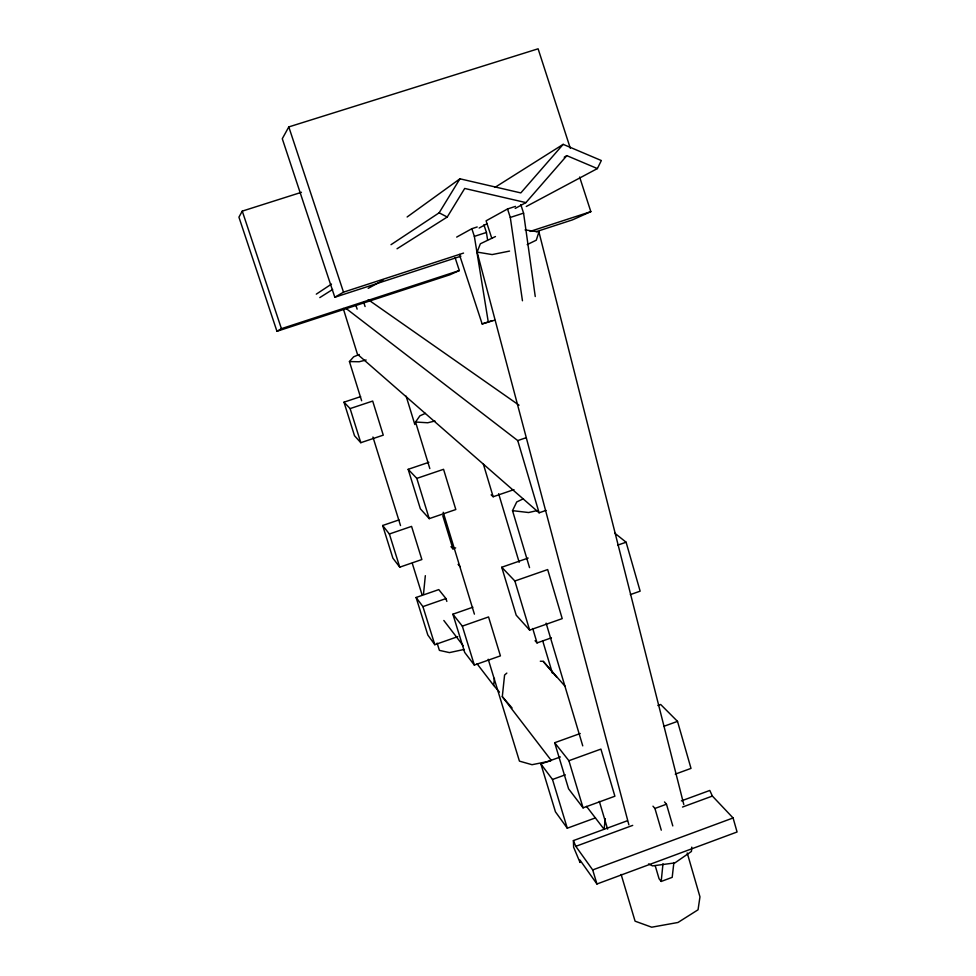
<?xml version="1.0" encoding="UTF-8"?>
<svg xmlns="http://www.w3.org/2000/svg" width="976" height="976" viewBox="0 0 976 976"><rect width="100%" height="100%" fill="white"/><g stroke="black" fill="none" stroke-linecap="round" stroke-linejoin="round"><path stroke-width="1.46" d="M691.752 847.131L691.435 851.45L674.892 862.906L652.554 865.895L648.552 863.931M423.511 594.03L425.329 575.669M673.879 862.577L672.196 877.351L661.191 881.45L662.985 863.797M499.456 692.106L493.673 685.433L494.417 678.344M551.342 760.548L502.298 696.657L504.58 675.05L506.837 673.098M605.303 818.669L604.095 829.271L586.503 806.359M525.064 229.897L538.935 231.946L536.275 240.181L527.199 244.598M628.873 824.818L477.105 252.089L480.363 243.78L495.466 236.546M529.541 567.629L512.522 510.655L516.719 501.957L523.441 498.724M526.271 206.497L597.373 168.58L601.338 160.54L563.176 144.35L494.991 187.368M301.438 192.309L242.268 211.121L238.925 217.16L276.952 331.291L449.826 274.817L459.33 270.559L455.097 257.64M570.301 148.242L538.105 48.8L288.798 126.917L282.284 138.714L334.817 297.253L460.916 256.2M391.01 244.683L439.139 212.817L459.94 178.803L520.818 192.919L563.176 144.35M397.037 248.77L447.24 217.026L464.71 188.453L525.918 202.605L566.836 155.648L597.373 168.58M429.83 468.59L415.556 422.022L419.912 415.813L425.438 413.348M361.632 400.746L349.432 361.571L353.629 356.826L359.241 354.471M407.126 216.989L459.94 178.803M316.297 294.154L331.498 284.089M319.799 297.595L332.67 289.457M564.226 157.209L566.836 155.648M276.952 331.291L281.417 328.668L459.33 270.559M334.817 297.253L343.503 292.153L463.551 253.077M456.683 237.095L471.847 228.701L477.215 226.957M515.499 206.375L507.532 208.962L486.097 220.82L491.745 238.144M368.208 288.347L382.909 280.356M479.131 228.042L487.158 223.675M515.218 208.425L525.918 202.605M579.634 177.059L590.834 211.646L572.522 219.856L536.288 231.654M573.4 840.592L575.803 846.326L592.7 869.921L733.086 817.961L737.075 831.991L596.946 884L579.964 860.051L580.037 862.503L573.632 847.229L573.4 840.592L627.385 820.743M560.383 756.961L540.899 764.001L555.429 811.8L567.276 828.209L595.482 817.864M652.981 806.188L654.933 808.457L666.474 804.212L672.793 825.928M681.382 800.893L709.796 790.45L712.382 796.062L733.086 817.961M575.803 846.326L632.716 825.379M682.505 807.054L712.382 796.062M554.673 742.724L568.569 788.803L583.075 807.86L614.892 796.221L600.911 749.104L568.898 760.707L554.673 742.724L580.232 733.513M675.258 774.151L691.008 768.393L677.515 721.374L660.679 704.501L657.873 705.514M540.899 764.001L552.501 779.47L565.275 774.834M663.741 726.364L677.515 721.374M452.888 614.197L464.686 652.407L474.336 665.083L500.42 655.872L488.549 616.942L462.331 626.128L452.888 614.197L472.872 607.218M535.068 640.707L537.056 642.916L551.416 637.84M501.737 567.251L516.194 615.173L529.639 630.106L562.213 618.625L547.67 569.569L514.877 581.001L501.737 567.251L528.15 558.065M630.337 594.616L640.146 591.163L626.104 542.217L614.77 533.164M446.837 601.399L445.971 598.581L438.773 589.602L416.093 597.483L427.817 635.01L434.808 644.697L457.732 636.657M416.093 597.483L422.925 606.608L445.971 598.581M617.637 545.157L626.104 542.217M343.235 308.453L357.436 354.203L539.106 512.803L546.023 510.411M382.653 525.503L392.877 558.138L399.757 567.166L421.864 559.541L411.567 526.393L389.375 533.994L382.653 525.503L399.013 519.903M450.985 546.658L452.925 548.829L455.67 547.878M408.163 469.322L420.351 508.789L429.22 518.646L455.816 509.533L443.555 469.31L416.825 478.386L408.163 469.322L428.842 462.319M491.135 494.869L493.161 496.747L513.974 489.61M345.955 308.367L517.744 440.579L526.137 437.736M343.991 402.173L354.495 435.711L360.791 442.689L383.263 435.15L372.686 401.063L350.116 408.59L343.991 402.173L360.62 396.634M459.367 254.419L482.156 323.947L492.136 320.64M482.156 323.947L494.771 320.165M530.078 231.422L590.834 211.646M522.453 300.754L510.289 217.441L523.575 213.134L520.818 204.655M488.317 322.287L474.36 236.375L486.426 232.459L483.913 224.785M366.122 359.998L359.168 361.754L349.432 361.571M434.979 421.01L427.732 422.767L415.556 422.022M537.19 510.57L528.614 512.534L512.522 510.655M464.21 649.418L449.46 652.602L439.395 650.37L437.126 643.111M509.57 251.088L492.136 254.577L477.105 252.089M550.354 761.024L532.018 764.708L519.427 761.121L488.22 659.251M540.314 661.216L543.205 661.35L565.189 686.409M439.139 212.817L447.24 217.026M368.245 299.693L519.049 405.186M458.086 564.335L460.074 566.605M664.497 801.955L666.474 804.212M502.298 696.657L512.083 707.966M543.205 661.35L556.784 677.246M661.191 881.45L659.056 878.729L655.213 865.712M443.824 620.48L463.21 645.746M477.057 663.778L493.673 685.433M242.268 211.121L281.417 328.668M363.658 302.231L365.085 306.537M355.715 304.829L357.143 309.136M288.798 126.917L343.503 292.153M471.847 228.701L474.36 236.375M507.532 208.962L510.289 217.441M372.93 437.028L400.514 525.564M412.262 563.286L422.205 595.226M422.925 606.608L434.808 644.697M350.116 408.59L360.791 442.689M389.375 533.994L399.757 567.166M416.825 478.386L429.22 518.646M462.331 626.128L474.336 665.083M443.202 512.254L474.409 614.136M406.138 396.158L414.837 424.536M442.775 515.694L452.925 548.829M552.501 779.47L567.276 828.209M514.877 581.001L529.639 630.106M568.898 760.707L583.075 807.86M592.7 869.921L596.946 884M498.638 493.71L519.183 562.298M542.79 641.11L552.416 673.208M483.254 463.734L493.161 496.747M532.725 628.52L537.056 642.916M546.109 623.139L582.745 745.859M599.325 801.369L607.609 829.124M621.126 874.423L635.083 921.173L651.7 927.2L677.978 922.479L698.047 909.791L699.963 896.859L687.214 852.963M517.744 440.579L539.106 512.803M654.933 808.457L661.277 830.173M538.935 231.946L683.798 804.541M486.426 232.459L487.585 239.876M523.575 213.134L535.251 296.521"/></g></svg>
